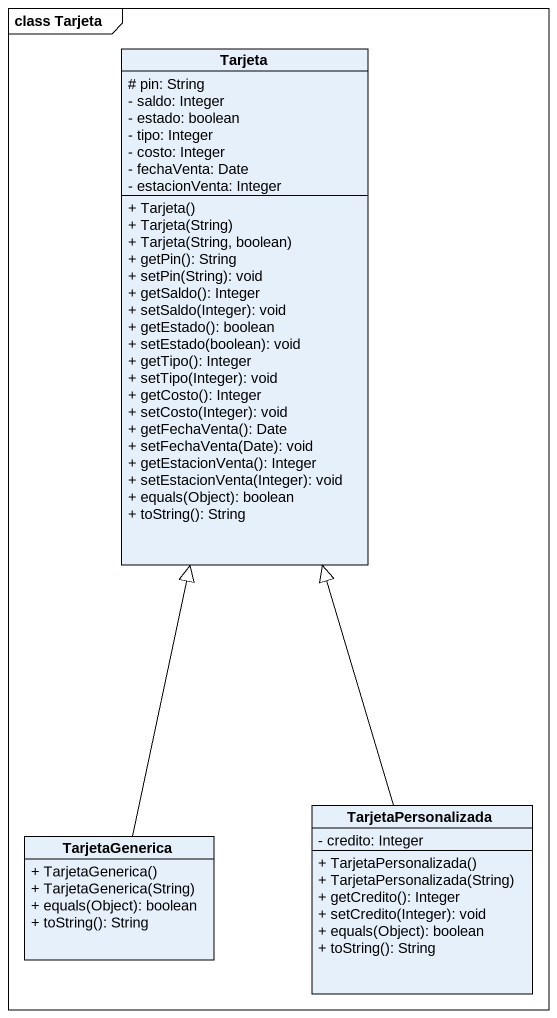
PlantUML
@startuml
mainframe class Tarjeta
hide circle
hide empty members
skinparam classAttributeIconSize 0
class Tarjeta {
  # pin: String
  - saldo: Integer
  - estado: boolean
  - tipo: Integer
  - costo: Integer
  - fechaVenta: Date
  - estacionVenta: Integer
  + Tarjeta()
  + Tarjeta(String)
  + Tarjeta(String, boolean)
  + getPin(): String
  + setPin(String): void
  + getSaldo(): Integer
  + setSaldo(Integer): void
  + getEstado(): boolean
  + setEstado(boolean): void
  + getTipo(): Integer
  + setTipo(Integer): void
  + getCosto(): Integer
  + setCosto(Integer): void
  + getFechaVenta(): Date
  + setFechaVenta(Date): void
  + getEstacionVenta(): Integer
  + setEstacionVenta(Integer): void
  + equals(Object): boolean
  + toString(): String
}
class TarjetaGenerica {
  + TarjetaGenerica()
  + TarjetaGenerica(String)
  + equals(Object): boolean
  + toString(): String
}
class TarjetaPersonalizada {
  - credito: Integer
  + TarjetaPersonalizada()
  + TarjetaPersonalizada(String)
  + getCredito(): Integer
  + setCredito(Integer): void
  + equals(Object): boolean
  + toString(): String
}
TarjetaGenerica -up-|> Tarjeta
TarjetaPersonalizada -up-|> Tarjeta
@enduml
